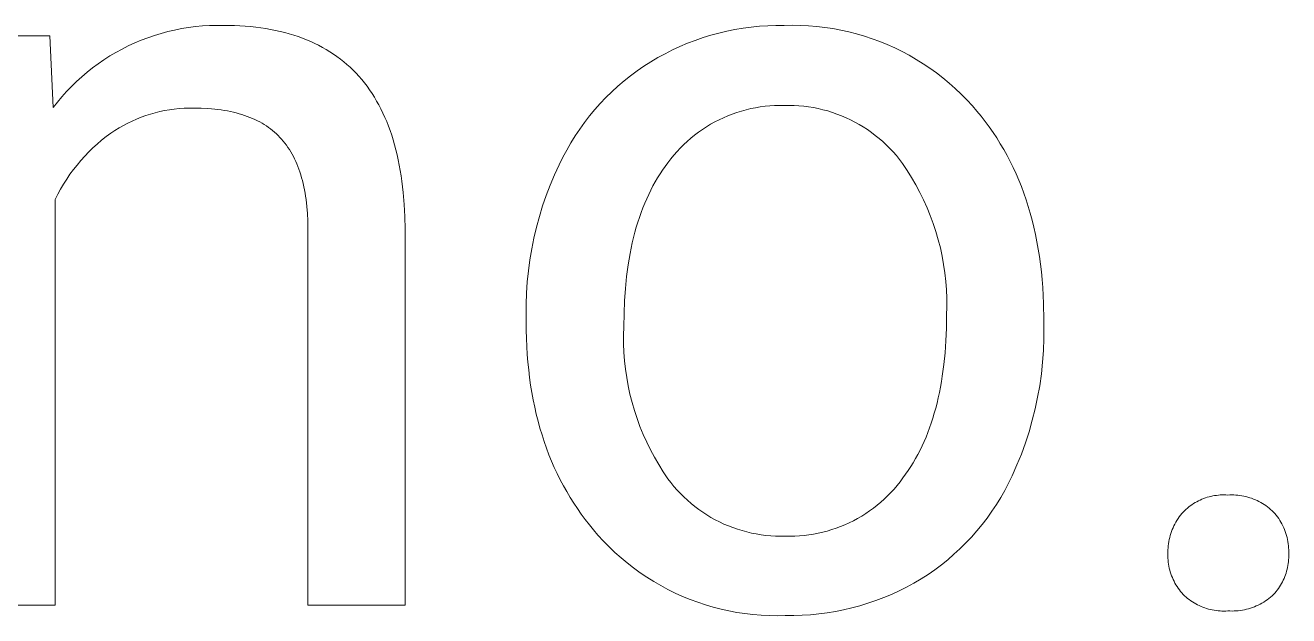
# Model space of a CAD drawing. Header units: millimetres. Extents: x -1519 to 3497, y -297 to 3208.
# Drawn here: x 2149.2 to 2227.6, y 18.8 to 55.4 of the extents above; entities that cross this region are included whole.
import ezdxf

# ---------------------------------------------------------------- set-up
doc = ezdxf.new("R2010")
doc.units = ezdxf.units.MM
doc.header["$MEASUREMENT"] = 0
doc.layers.add('Domyślny', color=7, linetype='Continuous', true_color=0x000000)

msp = doc.modelspace()

# ---------------------------------------------------------------- linework, layer by layer
at = {"layer": 'Domyślny', "color": 18, "lineweight": 15, "true_color": 0x000000}
for p, q in [((2157.586, 54.883), (2158.006, 54.996)), ((2158.006, 54.996), (2158.43, 55.095)), ((2158.43, 55.095), (2158.857, 55.18)), ((2158.857, 55.18), (2159.287, 55.249)), ((2159.287, 55.249), (2159.719, 55.305)), ((2159.719, 55.305), (2160.152, 55.345)), ((2160.152, 55.345), (2160.586, 55.371)), ((2160.586, 55.371), (2161.022, 55.382)), ((2161.022, 55.382), (2161.457, 55.379)), ((2161.457, 55.379), (2161.804, 55.376)), ((2161.804, 55.376), (2162.146, 55.367)), ((2162.146, 55.367), (2162.482, 55.351)), ((2162.482, 55.351), (2162.813, 55.33)), ((2162.813, 55.33), (2163.139, 55.302)), ((2163.139, 55.302), (2163.459, 55.268)), ((2163.459, 55.268), (2163.773, 55.228)), ((2163.773, 55.228), (2164.082, 55.182)), ((2164.082, 55.182), (2164.386, 55.129)), ((2164.386, 55.129), (2164.684, 55.071)), ((2164.684, 55.071), (2164.977, 55.006)), ((2164.977, 55.006), (2165.264, 54.935)), ((2165.264, 54.935), (2165.546, 54.858)), ((2191.714, 54.772), (2192.208, 54.907)), ((2192.208, 54.907), (2192.706, 55.025)), ((2192.706, 55.025), (2193.208, 55.126)), ((2193.208, 55.126), (2193.713, 55.21)), ((2193.713, 55.21), (2194.221, 55.278)), ((2194.221, 55.278), (2194.73, 55.328)), ((2194.73, 55.328), (2195.241, 55.362)), ((2195.241, 55.362), (2195.752, 55.378)), ((2195.752, 55.378), (2196.264, 55.377)), ((2196.264, 55.377), (2196.769, 55.387)), ((2196.769, 55.387), (2197.273, 55.38)), ((2197.273, 55.38), (2197.778, 55.356)), ((2197.778, 55.356), (2198.28, 55.315)), ((2198.28, 55.315), (2198.782, 55.256)), ((2198.782, 55.256), (2199.281, 55.181)), ((2199.281, 55.181), (2199.777, 55.089)), ((2199.777, 55.089), (2200.269, 54.98)), ((2200.269, 54.98), (2200.758, 54.854)), ((2144.97, 54.727), (2150.683, 54.727)), ((2150.683, 54.727), (2150.883, 50.284)), ((2155.555, 54.109), (2155.95, 54.291)), ((2155.95, 54.291), (2156.351, 54.46)), ((2156.351, 54.46), (2156.758, 54.615)), ((2156.758, 54.615), (2157.17, 54.756)), ((2157.17, 54.756), (2157.586, 54.883)), ((2165.546, 54.858), (2165.823, 54.775)), ((2165.823, 54.775), (2166.094, 54.685)), ((2166.094, 54.685), (2166.359, 54.59)), ((2166.359, 54.59), (2166.619, 54.488)), ((2166.619, 54.488), (2166.874, 54.38)), ((2166.874, 54.38), (2167.123, 54.266)), ((2167.123, 54.266), (2167.367, 54.146)), ((2167.367, 54.146), (2167.605, 54.019)), ((2189.792, 54.072), (2190.263, 54.271)), ((2190.263, 54.271), (2190.741, 54.454)), ((2190.741, 54.454), (2191.225, 54.621)), ((2191.225, 54.621), (2191.714, 54.772)), ((2200.758, 54.854), (2201.242, 54.712)), ((2201.242, 54.712), (2201.722, 54.554)), ((2201.722, 54.554), (2202.195, 54.379)), ((2202.195, 54.379), (2202.662, 54.189)), ((2202.662, 54.189), (2203.123, 53.982)), ((2154.042, 53.249), (2154.409, 53.483)), ((2154.409, 53.483), (2154.784, 53.705)), ((2154.784, 53.705), (2155.166, 53.913)), ((2155.166, 53.913), (2155.555, 54.109)), ((2167.605, 54.019), (2167.838, 53.887)), ((2167.838, 53.887), (2168.066, 53.748)), ((2168.066, 53.748), (2168.288, 53.603)), ((2168.288, 53.603), (2168.505, 53.452)), ((2168.505, 53.452), (2168.716, 53.295)), ((2187.979, 53.122), (2188.42, 53.382)), ((2188.42, 53.382), (2188.87, 53.627)), ((2188.87, 53.627), (2189.327, 53.858)), ((2189.327, 53.858), (2189.792, 54.072)), ((2203.123, 53.982), (2203.576, 53.761)), ((2203.576, 53.761), (2204.021, 53.524)), ((2204.021, 53.524), (2204.459, 53.272)), ((2152.991, 52.475), (2153.333, 52.745)), ((2153.333, 52.745), (2153.683, 53.003)), ((2153.683, 53.003), (2154.042, 53.249)), ((2168.716, 53.295), (2168.922, 53.131)), ((2168.922, 53.131), (2169.122, 52.962)), ((2169.122, 52.962), (2169.317, 52.786)), ((2169.317, 52.786), (2169.507, 52.604)), ((2169.507, 52.604), (2169.691, 52.416)), ((2186.722, 52.254), (2187.131, 52.558)), ((2187.131, 52.558), (2187.55, 52.847)), ((2187.55, 52.847), (2187.979, 53.122)), ((2204.459, 53.272), (2204.887, 53.005)), ((2204.887, 53.005), (2205.306, 52.724)), ((2205.306, 52.724), (2205.715, 52.429)), ((2152.025, 51.597), (2152.337, 51.901)), ((2152.337, 51.901), (2152.659, 52.193)), ((2152.659, 52.193), (2152.991, 52.475)), ((2169.691, 52.416), (2169.869, 52.222)), ((2169.869, 52.222), (2170.043, 52.021)), ((2170.043, 52.021), (2170.21, 51.815)), ((2170.21, 51.815), (2170.373, 51.602)), ((2185.935, 51.606), (2186.323, 51.937)), ((2186.323, 51.937), (2186.722, 52.254)), ((2205.715, 52.429), (2206.114, 52.12)), ((2206.114, 52.12), (2206.503, 51.798)), ((2206.503, 51.798), (2206.88, 51.462)), ((2151.432, 50.96), (2151.723, 51.284)), ((2151.723, 51.284), (2152.025, 51.597)), ((2170.373, 51.602), (2170.53, 51.383)), ((2170.53, 51.383), (2170.682, 51.158)), ((2170.682, 51.158), (2170.828, 50.927)), ((2185.195, 50.905), (2185.559, 51.262)), ((2185.559, 51.262), (2185.935, 51.606)), ((2206.88, 51.462), (2207.246, 51.115)), ((2207.246, 51.115), (2207.599, 50.755)), ((2150.883, 50.284), (2151.152, 50.627)), ((2151.152, 50.627), (2151.432, 50.96)), ((2158.408, 50.191), (2158.107, 50.149)), ((2158.71, 50.222), (2158.408, 50.191)), ((2159.013, 50.242), (2158.71, 50.222)), ((2159.316, 50.252), (2159.013, 50.242)), ((2159.619, 50.251), (2159.316, 50.252)), ((2160.066, 50.244), (2159.619, 50.251)), ((2160.498, 50.223), (2160.066, 50.244)), ((2160.708, 50.207), (2160.498, 50.223)), ((2160.915, 50.187), (2160.708, 50.207)), ((2170.828, 50.927), (2170.968, 50.69)), ((2170.968, 50.69), (2171.104, 50.446)), ((2171.104, 50.446), (2171.234, 50.196)), ((2171.234, 50.196), (2171.358, 49.94)), ((2184.505, 50.156), (2184.844, 50.536)), ((2184.844, 50.536), (2185.195, 50.905)), ((2194.186, 50.219), (2193.896, 50.15)), ((2194.479, 50.278), (2194.186, 50.219)), ((2194.774, 50.327), (2194.479, 50.278)), ((2195.071, 50.365), (2194.774, 50.327)), ((2195.368, 50.394), (2195.071, 50.365)), ((2195.667, 50.411), (2195.368, 50.394)), ((2195.966, 50.419), (2195.667, 50.411)), ((2196.264, 50.416), (2195.966, 50.419)), ((2196.568, 50.42), (2196.264, 50.416)), ((2196.871, 50.413), (2196.568, 50.42)), ((2197.174, 50.395), (2196.871, 50.413)), ((2197.476, 50.367), (2197.174, 50.395)), ((2197.777, 50.329), (2197.476, 50.367)), ((2198.076, 50.28), (2197.777, 50.329)), ((2198.374, 50.221), (2198.076, 50.28)), ((2198.669, 50.152), (2198.374, 50.221)), ((2207.599, 50.755), (2207.94, 50.383)), ((2207.94, 50.383), (2208.215, 50.068)), ((2155.79, 49.45), (2155.517, 49.318)), ((2156.068, 49.572), (2155.79, 49.45)), ((2156.35, 49.685), (2156.068, 49.572)), ((2156.635, 49.788), (2156.35, 49.685)), ((2156.924, 49.88), (2156.635, 49.788)), ((2157.216, 49.963), (2156.924, 49.88)), ((2157.511, 50.036), (2157.216, 49.963)), ((2157.808, 50.098), (2157.511, 50.036)), ((2158.107, 50.149), (2157.808, 50.098)), ((2161.118, 50.164), (2160.915, 50.187)), ((2161.317, 50.138), (2161.118, 50.164)), ((2161.512, 50.108), (2161.317, 50.138)), ((2161.704, 50.074), (2161.512, 50.108)), ((2161.892, 50.037), (2161.704, 50.074)), ((2162.076, 49.996), (2161.892, 50.037)), ((2162.256, 49.952), (2162.076, 49.996)), ((2162.433, 49.904), (2162.256, 49.952)), ((2162.605, 49.853), (2162.433, 49.904)), ((2162.774, 49.798), (2162.605, 49.853)), ((2162.94, 49.739), (2162.774, 49.798)), ((2163.101, 49.677), (2162.94, 49.739)), ((2163.259, 49.611), (2163.101, 49.677)), ((2163.413, 49.542), (2163.259, 49.611)), ((2163.563, 49.469), (2163.413, 49.542)), ((2163.709, 49.393), (2163.563, 49.469)), ((2171.358, 49.94), (2171.477, 49.678)), ((2171.477, 49.678), (2171.591, 49.41)), ((2171.591, 49.41), (2171.7, 49.136)), ((2183.867, 49.361), (2184.179, 49.764)), ((2184.179, 49.764), (2184.505, 50.156)), ((2192.217, 49.529), (2191.951, 49.392)), ((2192.487, 49.657), (2192.217, 49.529)), ((2192.761, 49.775), (2192.487, 49.657)), ((2193.04, 49.883), (2192.761, 49.775)), ((2193.322, 49.982), (2193.04, 49.883)), ((2193.607, 50.071), (2193.322, 49.982)), ((2193.896, 50.15), (2193.607, 50.071)), ((2198.962, 50.072), (2198.669, 50.152)), ((2199.251, 49.983), (2198.962, 50.072)), ((2199.538, 49.883), (2199.251, 49.983)), ((2199.821, 49.774), (2199.538, 49.883)), ((2200.1, 49.655), (2199.821, 49.774)), ((2200.374, 49.526), (2200.1, 49.655)), ((2200.644, 49.388), (2200.374, 49.526)), ((2208.215, 50.068), (2208.48, 49.747)), ((2208.48, 49.747), (2208.737, 49.419)), ((2208.737, 49.419), (2208.985, 49.085)), ((2154.475, 48.697), (2154.184, 48.482)), ((2154.727, 48.866), (2154.475, 48.697)), ((2154.985, 49.026), (2154.727, 48.866)), ((2155.248, 49.176), (2154.985, 49.026)), ((2155.517, 49.318), (2155.248, 49.176)), ((2163.852, 49.313), (2163.709, 49.393)), ((2163.991, 49.229), (2163.852, 49.313)), ((2164.126, 49.142), (2163.991, 49.229)), ((2164.257, 49.051), (2164.126, 49.142)), ((2164.385, 48.956), (2164.257, 49.051)), ((2164.508, 48.858), (2164.385, 48.956)), ((2164.628, 48.757), (2164.508, 48.858)), ((2164.744, 48.652), (2164.628, 48.757)), ((2164.856, 48.543), (2164.744, 48.652)), ((2171.7, 49.136), (2171.802, 48.855)), ((2171.802, 48.855), (2171.9, 48.568)), ((2183.286, 48.524), (2183.569, 48.947)), ((2183.569, 48.947), (2183.867, 49.361)), ((2190.94, 48.756), (2190.702, 48.575)), ((2191.184, 48.928), (2190.94, 48.756)), ((2191.434, 49.092), (2191.184, 48.928)), ((2191.69, 49.247), (2191.434, 49.092)), ((2191.951, 49.392), (2191.69, 49.247)), ((2200.91, 49.241), (2200.644, 49.388)), ((2201.169, 49.084), (2200.91, 49.241)), ((2201.424, 48.919), (2201.169, 49.084)), ((2201.672, 48.745), (2201.424, 48.919)), ((2201.914, 48.562), (2201.672, 48.745)), ((2208.985, 49.085), (2209.224, 48.744)), ((2209.224, 48.744), (2209.455, 48.397)), ((2153.624, 48.024), (2153.356, 47.781)), ((2153.9, 48.258), (2153.624, 48.024)), ((2154.184, 48.482), (2153.9, 48.258)), ((2164.965, 48.43), (2164.856, 48.543)), ((2165.071, 48.315), (2164.965, 48.43)), ((2165.174, 48.197), (2165.071, 48.315)), ((2165.273, 48.074), (2165.174, 48.197)), ((2165.37, 47.947), (2165.273, 48.074)), ((2165.462, 47.816), (2165.37, 47.947)), ((2171.9, 48.568), (2171.992, 48.276)), ((2171.992, 48.276), (2172.079, 47.977)), ((2172.079, 47.977), (2172.16, 47.671)), ((2182.762, 47.65), (2183.016, 48.091)), ((2183.016, 48.091), (2183.286, 48.524)), ((2190.026, 47.986), (2189.815, 47.774)), ((2190.245, 48.19), (2190.026, 47.986)), ((2190.47, 48.387), (2190.245, 48.19)), ((2190.702, 48.575), (2190.47, 48.387)), ((2202.15, 48.372), (2201.914, 48.562)), ((2202.379, 48.173), (2202.15, 48.372)), ((2202.601, 47.966), (2202.379, 48.173)), ((2202.816, 47.752), (2202.601, 47.966)), ((2209.455, 48.397), (2209.676, 48.043)), ((2209.676, 48.043), (2209.889, 47.683)), ((2152.845, 47.268), (2152.603, 46.999)), ((2153.096, 47.529), (2152.845, 47.268)), ((2153.356, 47.781), (2153.096, 47.529)), ((2165.552, 47.681), (2165.462, 47.816)), ((2165.637, 47.543), (2165.552, 47.681)), ((2165.72, 47.4), (2165.637, 47.543)), ((2165.799, 47.253), (2165.72, 47.4)), ((2165.875, 47.102), (2165.799, 47.253)), ((2165.947, 46.948), (2165.875, 47.102)), ((2172.16, 47.671), (2172.236, 47.36)), ((2172.236, 47.36), (2172.306, 47.042)), ((2182.3, 46.741), (2182.523, 47.199)), ((2182.523, 47.199), (2182.762, 47.65)), ((2189.228, 47.097), (2189.048, 46.858)), ((2189.416, 47.329), (2189.228, 47.097)), ((2189.612, 47.555), (2189.416, 47.329)), ((2189.815, 47.774), (2189.612, 47.555)), ((2203.023, 47.53), (2202.816, 47.752)), ((2203.223, 47.302), (2203.023, 47.53)), ((2203.414, 47.067), (2203.223, 47.302)), ((2203.597, 46.825), (2203.414, 47.067)), ((2209.889, 47.683), (2210.093, 47.316)), ((2210.093, 47.316), (2210.288, 46.943)), ((2152.147, 46.438), (2151.933, 46.146)), ((2152.37, 46.722), (2152.147, 46.438)), ((2152.603, 46.999), (2152.37, 46.722)), ((2166.016, 46.789), (2165.947, 46.948)), ((2166.082, 46.626), (2166.016, 46.789)), ((2166.145, 46.46), (2166.082, 46.626)), ((2166.204, 46.289), (2166.145, 46.46)), ((2166.259, 46.115), (2166.204, 46.289)), ((2172.306, 47.042), (2172.372, 46.719)), ((2172.372, 46.719), (2172.431, 46.389)), ((2172.431, 46.389), (2172.486, 46.053)), ((2182.011, 46.116), (2182.3, 46.741)), ((2188.718, 46.405), (2188.56, 46.169)), ((2188.88, 46.634), (2188.718, 46.405)), ((2189.048, 46.858), (2188.88, 46.634)), ((2203.893, 46.39), (2203.597, 46.825)), ((2204.173, 45.945), (2203.893, 46.39)), ((2210.288, 46.943), (2210.475, 46.564)), ((2210.475, 46.564), (2210.653, 46.178)), ((2151.535, 45.542), (2151.352, 45.23)), ((2151.729, 45.847), (2151.535, 45.542)), ((2151.933, 46.146), (2151.729, 45.847)), ((2166.312, 45.936), (2166.259, 46.115)), ((2166.361, 45.753), (2166.312, 45.936)), ((2166.406, 45.567), (2166.361, 45.753)), ((2166.449, 45.377), (2166.406, 45.567)), ((2172.486, 46.053), (2172.535, 45.711)), ((2172.535, 45.711), (2172.616, 45.008)), ((2181.743, 45.481), (2182.011, 46.116)), ((2188.261, 45.678), (2188.119, 45.424)), ((2188.408, 45.927), (2188.261, 45.678)), ((2188.56, 46.169), (2188.408, 45.927)), ((2204.437, 45.49), (2204.173, 45.945)), ((2204.686, 45.027), (2204.437, 45.49)), ((2210.653, 46.178), (2210.822, 45.786)), ((2210.822, 45.786), (2210.982, 45.387)), ((2151.179, 44.912), (2151.017, 44.588)), ((2151.352, 45.23), (2151.179, 44.912)), ((2166.488, 45.182), (2166.449, 45.377)), ((2166.524, 44.984), (2166.488, 45.182)), ((2166.556, 44.782), (2166.524, 44.984)), ((2166.585, 44.575), (2166.556, 44.782)), ((2172.616, 45.008), (2172.676, 44.28)), ((2181.271, 44.186), (2181.496, 44.838)), ((2181.496, 44.838), (2181.743, 45.481)), ((2187.852, 44.898), (2187.727, 44.625)), ((2187.983, 45.164), (2187.852, 44.898)), ((2188.119, 45.424), (2187.983, 45.164)), ((2204.918, 44.555), (2204.686, 45.027)), ((2210.982, 45.387), (2211.134, 44.982)), ((2211.134, 44.982), (2211.277, 44.57)), ((2151.017, 44.588), (2151.017, 19.432)), ((2166.634, 44.151), (2166.585, 44.575)), ((2166.67, 43.711), (2166.634, 44.151)), ((2172.676, 44.28), (2172.715, 43.528)), ((2181.068, 43.528), (2181.271, 44.186)), ((2187.491, 44.062), (2187.381, 43.772)), ((2187.606, 44.347), (2187.491, 44.062)), ((2187.727, 44.625), (2187.606, 44.347)), ((2205.133, 44.075), (2204.918, 44.555)), ((2205.332, 43.588), (2205.133, 44.075)), ((2211.277, 44.57), (2211.411, 44.152)), ((2211.411, 44.152), (2211.537, 43.727)), ((2166.692, 43.256), (2166.67, 43.711)), ((2166.702, 42.784), (2166.692, 43.256)), ((2172.715, 43.528), (2172.732, 42.751)), ((2180.886, 42.863), (2181.068, 43.528)), ((2187.178, 43.172), (2187.084, 42.864)), ((2187.277, 43.475), (2187.178, 43.172)), ((2187.381, 43.772), (2187.277, 43.475)), ((2205.514, 43.095), (2205.332, 43.588)), ((2211.537, 43.727), (2211.654, 43.296)), ((2211.654, 43.296), (2211.762, 42.858)), ((2166.702, 19.432), (2166.702, 42.784)), ((2172.732, 42.751), (2172.732, 19.432)), ((2180.727, 42.193), (2180.886, 42.863)), ((2186.996, 42.549), (2186.913, 42.228)), ((2187.084, 42.864), (2186.996, 42.549)), ((2205.678, 42.595), (2205.514, 43.095)), ((2205.825, 42.09), (2205.678, 42.595)), ((2211.762, 42.858), (2211.861, 42.414)), ((2211.861, 42.414), (2211.952, 41.964)), ((2180.59, 41.517), (2180.727, 42.193)), ((2186.763, 41.568), (2186.696, 41.229)), ((2186.835, 41.901), (2186.763, 41.568)), ((2186.913, 42.228), (2186.835, 41.901)), ((2205.954, 41.58), (2205.825, 42.09)), ((2206.066, 41.066), (2205.954, 41.58)), ((2211.952, 41.964), (2212.034, 41.507)), ((2180.384, 40.155), (2180.476, 40.838)), ((2180.476, 40.838), (2180.59, 41.517)), ((2186.634, 40.883), (2186.578, 40.532)), ((2186.696, 41.229), (2186.634, 40.883)), ((2206.159, 40.549), (2206.066, 41.066)), ((2212.034, 41.507), (2212.107, 41.043)), ((2212.107, 41.043), (2212.172, 40.573)), ((2180.315, 39.469), (2180.384, 40.155)), ((2186.578, 40.532), (2186.481, 39.811)), ((2206.234, 40.028), (2206.159, 40.549)), ((2206.291, 39.505), (2206.234, 40.028)), ((2212.172, 40.573), (2212.228, 40.097)), ((2212.228, 40.097), (2212.276, 39.614)), ((2180.269, 38.782), (2180.315, 39.469)), ((2186.481, 39.811), (2186.406, 39.066)), ((2206.33, 38.981), (2206.291, 39.505)), ((2212.276, 39.614), (2212.315, 39.125)), ((2180.246, 38.093), (2180.269, 38.782)), ((2186.406, 39.066), (2186.352, 38.297)), ((2206.351, 38.455), (2206.33, 38.981)), ((2206.353, 37.93), (2206.351, 38.455)), ((2212.315, 39.125), (2212.345, 38.629)), ((2212.345, 38.629), (2212.366, 38.127)), ((2180.245, 37.404), (2180.246, 38.093)), ((2186.352, 38.297), (2186.32, 37.503)), ((2206.337, 37.404), (2206.353, 37.93)), ((2212.366, 38.127), (2212.384, 37.103)), ((2180.245, 36.986), (2180.245, 37.404)), ((2180.25, 36.474), (2180.245, 36.986)), ((2186.32, 37.503), (2186.309, 36.686)), ((2206.326, 36.604), (2206.337, 37.404)), ((2212.384, 37.103), (2212.384, 36.686)), ((2180.263, 35.969), (2180.25, 36.474)), ((2186.309, 36.686), (2186.292, 36.16)), ((2186.292, 36.16), (2186.294, 35.634)), ((2206.295, 35.827), (2206.326, 36.604)), ((2212.384, 36.686), (2212.382, 35.953)), ((2180.285, 35.47), (2180.263, 35.969)), ((2180.316, 34.977), (2180.285, 35.47)), ((2186.294, 35.634), (2186.315, 35.108)), ((2206.243, 35.072), (2206.295, 35.827)), ((2212.382, 35.953), (2212.354, 35.221)), ((2180.355, 34.491), (2180.316, 34.977)), ((2186.315, 35.108), (2186.353, 34.584)), ((2186.353, 34.584), (2186.41, 34.061)), ((2206.17, 34.341), (2206.243, 35.072)), ((2212.354, 35.221), (2212.302, 34.49)), ((2180.404, 34.011), (2180.355, 34.491)), ((2180.461, 33.538), (2180.404, 34.011)), ((2186.41, 34.061), (2186.485, 33.541)), ((2206.076, 33.631), (2206.17, 34.341)), ((2212.224, 33.761), (2212.121, 33.036)), ((2212.302, 34.49), (2212.224, 33.761)), ((2180.526, 33.071), (2180.461, 33.538)), ((2180.601, 32.61), (2180.526, 33.071)), ((2186.485, 33.541), (2186.579, 33.023)), ((2186.579, 33.023), (2186.69, 32.509)), ((2205.895, 32.61), (2205.961, 32.945)), ((2205.961, 32.945), (2206.021, 33.285)), ((2206.021, 33.285), (2206.076, 33.631)), ((2212.121, 33.036), (2211.993, 32.315)), ((2180.684, 32.156), (2180.601, 32.61)), ((2180.776, 31.708), (2180.684, 32.156)), ((2186.69, 32.509), (2186.819, 31.999)), ((2205.748, 31.957), (2205.824, 32.281)), ((2205.824, 32.281), (2205.895, 32.61)), ((2211.993, 32.315), (2211.84, 31.598)), ((2180.877, 31.267), (2180.776, 31.708)), ((2186.819, 31.999), (2186.966, 31.494)), ((2186.966, 31.494), (2187.13, 30.994)), ((2205.58, 31.327), (2205.667, 31.639)), ((2205.667, 31.639), (2205.748, 31.957)), ((2211.84, 31.598), (2211.662, 30.887)), ((2180.986, 30.832), (2180.877, 31.267)), ((2181.104, 30.404), (2180.986, 30.832)), ((2187.13, 30.994), (2187.312, 30.501)), ((2205.287, 30.423), (2205.39, 30.719)), ((2205.39, 30.719), (2205.488, 31.02)), ((2205.488, 31.02), (2205.58, 31.327)), ((2211.662, 30.887), (2211.46, 30.183)), ((2181.231, 29.981), (2181.104, 30.404)), ((2181.367, 29.566), (2181.231, 29.981)), ((2187.312, 30.501), (2187.511, 30.014)), ((2187.511, 30.014), (2187.727, 29.534)), ((2204.946, 29.571), (2205.065, 29.849)), ((2205.065, 29.849), (2205.179, 30.133)), ((2205.179, 30.133), (2205.287, 30.423)), ((2211.46, 30.183), (2211.234, 29.486)), ((2181.511, 29.156), (2181.367, 29.566)), ((2181.663, 28.753), (2181.511, 29.156)), ((2187.727, 29.534), (2187.959, 29.063)), ((2187.959, 29.063), (2188.208, 28.599)), ((2204.557, 28.768), (2204.692, 29.03)), ((2204.692, 29.03), (2204.822, 29.298)), ((2204.822, 29.298), (2204.946, 29.571)), ((2211.234, 29.486), (2210.984, 28.798)), ((2181.825, 28.356), (2181.663, 28.753)), ((2181.995, 27.966), (2181.825, 28.356)), ((2188.208, 28.599), (2188.472, 28.145)), ((2204.118, 28.016), (2204.27, 28.261)), ((2204.27, 28.261), (2204.416, 28.512)), ((2204.416, 28.512), (2204.557, 28.768)), ((2210.984, 28.798), (2210.71, 28.118)), ((2182.174, 27.582), (2181.995, 27.966)), ((2182.361, 27.204), (2182.174, 27.582)), ((2188.472, 28.145), (2188.753, 27.7)), ((2188.753, 27.7), (2189.048, 27.265)), ((2203.631, 27.315), (2203.799, 27.543)), ((2203.799, 27.543), (2203.961, 27.777)), ((2203.961, 27.777), (2204.118, 28.016)), ((2210.413, 27.448), (2210.19, 26.991)), ((2210.71, 28.118), (2210.413, 27.448)), ((2182.557, 26.833), (2182.361, 27.204)), ((2182.761, 26.468), (2182.557, 26.833)), ((2189.048, 27.265), (2189.23, 27.025)), ((2189.23, 27.025), (2189.42, 26.791)), ((2189.42, 26.791), (2189.618, 26.564)), ((2203.085, 26.628), (2203.275, 26.851)), ((2203.275, 26.851), (2203.457, 27.08)), ((2203.457, 27.08), (2203.631, 27.315)), ((2210.19, 26.991), (2209.952, 26.541)), ((2182.974, 26.109), (2182.761, 26.468)), ((2183.196, 25.756), (2182.974, 26.109)), ((2189.618, 26.564), (2189.824, 26.344)), ((2189.824, 26.344), (2190.038, 26.132)), ((2190.038, 26.132), (2190.258, 25.927)), ((2190.258, 25.927), (2190.486, 25.73)), ((2202.255, 25.806), (2202.473, 26.001)), ((2202.473, 26.001), (2202.684, 26.203)), ((2202.684, 26.203), (2202.888, 26.412)), ((2202.888, 26.412), (2203.085, 26.628)), ((2209.7, 26.099), (2209.432, 25.666)), ((2209.952, 26.541), (2209.7, 26.099)), ((2221.866, 25.839), (2221.971, 25.894)), ((2221.971, 25.894), (2222.077, 25.945)), ((2222.077, 25.945), (2222.185, 25.992)), ((2222.185, 25.992), (2222.295, 26.036)), ((2222.295, 26.036), (2222.405, 26.076)), ((2222.405, 26.076), (2222.518, 26.112)), ((2222.518, 26.112), (2222.631, 26.144)), ((2222.631, 26.144), (2222.745, 26.173)), ((2222.745, 26.173), (2222.861, 26.197)), ((2222.861, 26.197), (2222.977, 26.218)), ((2222.977, 26.218), (2223.093, 26.234)), ((2223.093, 26.234), (2223.21, 26.247)), ((2223.21, 26.247), (2223.328, 26.256)), ((2223.328, 26.256), (2223.446, 26.261)), ((2223.446, 26.261), (2223.564, 26.261)), ((2223.564, 26.261), (2223.681, 26.258)), ((2223.681, 26.258), (2223.799, 26.251)), ((2223.799, 26.251), (2223.924, 26.257)), ((2223.924, 26.257), (2224.048, 26.259)), ((2224.048, 26.259), (2224.173, 26.257)), ((2224.173, 26.257), (2224.298, 26.251)), ((2224.298, 26.251), (2224.422, 26.24)), ((2224.422, 26.24), (2224.546, 26.225)), ((2224.546, 26.225), (2224.67, 26.206)), ((2224.67, 26.206), (2224.792, 26.183)), ((2224.792, 26.183), (2224.914, 26.156)), ((2224.914, 26.156), (2225.035, 26.125)), ((2225.035, 26.125), (2225.155, 26.09)), ((2225.155, 26.09), (2225.273, 26.05)), ((2225.273, 26.05), (2225.39, 26.007)), ((2225.39, 26.007), (2225.505, 25.959)), ((2225.505, 25.959), (2225.619, 25.908)), ((2225.619, 25.908), (2225.731, 25.853)), ((2183.426, 25.41), (2183.196, 25.756)), ((2183.665, 25.07), (2183.426, 25.41)), ((2190.486, 25.73), (2190.72, 25.54)), ((2190.72, 25.54), (2190.961, 25.359)), ((2190.961, 25.359), (2191.207, 25.187)), ((2191.207, 25.187), (2191.46, 25.023)), ((2201.074, 24.948), (2201.321, 25.103)), ((2201.321, 25.103), (2201.563, 25.267)), ((2201.563, 25.267), (2201.8, 25.439)), ((2201.8, 25.439), (2202.031, 25.619)), ((2202.031, 25.619), (2202.255, 25.806)), ((2209.15, 25.243), (2208.853, 24.829)), ((2209.432, 25.666), (2209.15, 25.243)), ((2220.862, 24.999), (2220.942, 25.1)), ((2220.942, 25.1), (2221.026, 25.198)), ((2221.026, 25.198), (2221.109, 25.282)), ((2221.109, 25.282), (2221.195, 25.363)), ((2221.195, 25.363), (2221.284, 25.44)), ((2221.284, 25.44), (2221.375, 25.515)), ((2221.375, 25.515), (2221.469, 25.586)), ((2221.469, 25.586), (2221.565, 25.654)), ((2221.565, 25.654), (2221.663, 25.719)), ((2221.663, 25.719), (2221.764, 25.781)), ((2221.764, 25.781), (2221.866, 25.839)), ((2225.731, 25.853), (2225.841, 25.795)), ((2225.841, 25.795), (2225.95, 25.732)), ((2225.95, 25.732), (2226.055, 25.666)), ((2226.055, 25.666), (2226.159, 25.597)), ((2226.159, 25.597), (2226.26, 25.523)), ((2226.26, 25.523), (2226.359, 25.447)), ((2226.359, 25.447), (2226.455, 25.367)), ((2226.455, 25.367), (2226.548, 25.284)), ((2226.548, 25.284), (2226.639, 25.198)), ((2226.639, 25.198), (2226.723, 25.101)), ((2226.723, 25.101), (2226.803, 25)), ((2183.912, 24.737), (2183.665, 25.07)), ((2184.168, 24.409), (2183.912, 24.737)), ((2184.432, 24.088), (2184.168, 24.409)), ((2191.46, 25.023), (2191.718, 24.868)), ((2191.718, 24.868), (2191.981, 24.722)), ((2191.981, 24.722), (2192.25, 24.585)), ((2192.25, 24.585), (2192.522, 24.457)), ((2192.522, 24.457), (2192.8, 24.339)), ((2192.8, 24.339), (2193.081, 24.231)), ((2199.765, 24.301), (2200.035, 24.412)), ((2200.035, 24.412), (2200.301, 24.533)), ((2200.301, 24.533), (2200.563, 24.663)), ((2200.563, 24.663), (2200.821, 24.801)), ((2200.821, 24.801), (2201.074, 24.948)), ((2208.543, 24.426), (2208.22, 24.033)), ((2208.853, 24.829), (2208.543, 24.426)), ((2220.4, 24.225), (2220.454, 24.342)), ((2220.454, 24.342), (2220.513, 24.457)), ((2220.513, 24.457), (2220.575, 24.57)), ((2220.575, 24.57), (2220.641, 24.681)), ((2220.641, 24.681), (2220.711, 24.79)), ((2220.711, 24.79), (2220.785, 24.896)), ((2220.785, 24.896), (2220.862, 24.999)), ((2226.803, 25), (2226.881, 24.897)), ((2226.881, 24.897), (2226.954, 24.791)), ((2226.954, 24.791), (2227.024, 24.682)), ((2227.024, 24.682), (2227.09, 24.571)), ((2227.09, 24.571), (2227.152, 24.458)), ((2227.152, 24.458), (2227.21, 24.343)), ((2227.21, 24.343), (2227.264, 24.226)), ((2184.705, 23.774), (2184.432, 24.088)), ((2185.044, 23.402), (2184.705, 23.774)), ((2193.081, 24.231), (2193.365, 24.133)), ((2193.365, 24.133), (2193.653, 24.044)), ((2193.653, 24.044), (2193.944, 23.965)), ((2193.944, 23.965), (2194.237, 23.897)), ((2194.237, 23.897), (2194.532, 23.839)), ((2194.532, 23.839), (2194.83, 23.791)), ((2194.83, 23.791), (2195.128, 23.753)), ((2195.128, 23.753), (2195.428, 23.726)), ((2195.428, 23.726), (2195.729, 23.709)), ((2195.729, 23.709), (2196.03, 23.703)), ((2196.03, 23.703), (2196.331, 23.707)), ((2196.331, 23.707), (2196.624, 23.702)), ((2196.624, 23.702), (2196.916, 23.708)), ((2196.916, 23.708), (2197.208, 23.723)), ((2197.208, 23.723), (2197.499, 23.749)), ((2197.499, 23.749), (2197.789, 23.784)), ((2197.789, 23.784), (2198.078, 23.829)), ((2198.078, 23.829), (2198.365, 23.884)), ((2198.365, 23.884), (2198.651, 23.948)), ((2198.651, 23.948), (2198.933, 24.022)), ((2198.933, 24.022), (2199.214, 24.106)), ((2199.214, 24.106), (2199.491, 24.199)), ((2199.491, 24.199), (2199.765, 24.301)), ((2207.883, 23.651), (2207.533, 23.281)), ((2208.22, 24.033), (2207.883, 23.651)), ((2220.159, 23.49), (2220.189, 23.616)), ((2220.189, 23.616), (2220.223, 23.74)), ((2220.223, 23.74), (2220.261, 23.864)), ((2220.261, 23.864), (2220.303, 23.986)), ((2220.303, 23.986), (2220.349, 24.106)), ((2220.349, 24.106), (2220.4, 24.225)), ((2227.264, 24.226), (2227.314, 24.107)), ((2227.314, 24.107), (2227.359, 23.986)), ((2227.359, 23.986), (2227.401, 23.864)), ((2227.401, 23.864), (2227.438, 23.741)), ((2227.438, 23.741), (2227.471, 23.616)), ((2227.471, 23.616), (2227.499, 23.49)), ((2185.396, 23.043), (2185.044, 23.402)), ((2185.76, 22.695), (2185.396, 23.043)), ((2207.172, 22.924), (2206.798, 22.578)), ((2207.533, 23.281), (2207.172, 22.924)), ((2220.073, 22.722), (2220.077, 22.851)), ((2220.077, 22.851), (2220.084, 22.98)), ((2220.084, 22.98), (2220.097, 23.108)), ((2220.097, 23.108), (2220.113, 23.236)), ((2220.113, 23.236), (2220.134, 23.364)), ((2220.134, 23.364), (2220.159, 23.49)), ((2227.499, 23.49), (2227.523, 23.363)), ((2227.523, 23.363), (2227.543, 23.236)), ((2227.543, 23.236), (2227.558, 23.108)), ((2227.558, 23.108), (2227.569, 22.979)), ((2227.569, 22.979), (2227.575, 22.85)), ((2227.575, 22.85), (2227.577, 22.722)), ((2186.135, 22.36), (2185.76, 22.695)), ((2186.521, 22.039), (2186.135, 22.36)), ((2186.918, 21.73), (2186.521, 22.039)), ((2206.413, 22.245), (2206.017, 21.926)), ((2206.798, 22.578), (2206.413, 22.245)), ((2220.074, 22.593), (2220.073, 22.722)), ((2220.074, 22.468), (2220.074, 22.593)), ((2220.078, 22.343), (2220.074, 22.468)), ((2220.087, 22.218), (2220.078, 22.343)), ((2220.099, 22.094), (2220.087, 22.218)), ((2220.116, 21.971), (2220.099, 22.094)), ((2220.138, 21.848), (2220.116, 21.971)), ((2227.543, 21.998), (2227.525, 21.88)), ((2227.558, 22.116), (2227.543, 21.998)), ((2227.568, 22.235), (2227.558, 22.116)), ((2227.574, 22.354), (2227.568, 22.235)), ((2227.577, 22.722), (2227.574, 22.593)), ((2227.574, 22.593), (2227.576, 22.473)), ((2227.576, 22.473), (2227.574, 22.354)), ((2187.325, 21.435), (2186.918, 21.73)), ((2187.742, 21.154), (2187.325, 21.435)), ((2205.193, 21.328), (2204.767, 21.051)), ((2205.61, 21.62), (2205.193, 21.328)), ((2206.017, 21.926), (2205.61, 21.62)), ((2220.164, 21.725), (2220.138, 21.848)), ((2220.193, 21.604), (2220.164, 21.725)), ((2220.227, 21.484), (2220.193, 21.604)), ((2220.266, 21.365), (2220.227, 21.484)), ((2220.308, 21.248), (2220.266, 21.365)), ((2220.354, 21.132), (2220.308, 21.248)), ((2227.333, 21.192), (2227.288, 21.081)), ((2227.375, 21.303), (2227.333, 21.192)), ((2227.413, 21.416), (2227.375, 21.303)), ((2227.447, 21.531), (2227.413, 21.416)), ((2227.477, 21.646), (2227.447, 21.531)), ((2227.503, 21.763), (2227.477, 21.646)), ((2227.525, 21.88), (2227.503, 21.763)), ((2188.169, 20.888), (2187.742, 21.154)), ((2188.604, 20.636), (2188.169, 20.888)), ((2189.047, 20.399), (2188.604, 20.636)), ((2189.499, 20.177), (2189.047, 20.399)), ((2203.858, 20.542), (2203.392, 20.31)), ((2204.317, 20.789), (2203.858, 20.542)), ((2204.767, 21.051), (2204.317, 20.789)), ((2220.405, 21.018), (2220.354, 21.132)), ((2220.459, 20.905), (2220.405, 21.018)), ((2220.517, 20.795), (2220.459, 20.905)), ((2220.579, 20.686), (2220.517, 20.795)), ((2220.645, 20.58), (2220.579, 20.686)), ((2220.714, 20.476), (2220.645, 20.58)), ((2220.787, 20.375), (2220.714, 20.476)), ((2226.939, 20.458), (2226.868, 20.361)), ((2227.005, 20.556), (2226.939, 20.458)), ((2227.069, 20.657), (2227.005, 20.556)), ((2227.129, 20.761), (2227.069, 20.657)), ((2227.185, 20.866), (2227.129, 20.761)), ((2227.238, 20.973), (2227.185, 20.866)), ((2227.288, 21.081), (2227.238, 20.973)), ((2189.957, 19.971), (2189.499, 20.177)), ((2190.423, 19.78), (2189.957, 19.971)), ((2190.894, 19.605), (2190.423, 19.78)), ((2191.371, 19.447), (2190.894, 19.605)), ((2201.951, 19.71), (2201.458, 19.541)), ((2202.438, 19.894), (2201.951, 19.71)), ((2202.918, 20.094), (2202.438, 19.894)), ((2203.392, 20.31), (2202.918, 20.094)), ((2220.863, 20.276), (2220.787, 20.375)), ((2220.943, 20.18), (2220.863, 20.276)), ((2221.026, 20.087), (2220.943, 20.18)), ((2221.114, 20.003), (2221.026, 20.087)), ((2221.205, 19.922), (2221.114, 20.003)), ((2221.299, 19.844), (2221.205, 19.922)), ((2221.395, 19.769), (2221.299, 19.844)), ((2221.494, 19.698), (2221.395, 19.769)), ((2221.595, 19.63), (2221.494, 19.698)), ((2221.699, 19.566), (2221.595, 19.63)), ((2226.022, 19.618), (2225.911, 19.553)), ((2226.132, 19.688), (2226.022, 19.618)), ((2226.238, 19.76), (2226.132, 19.688)), ((2226.343, 19.837), (2226.238, 19.76)), ((2226.444, 19.917), (2226.343, 19.837)), ((2226.543, 20), (2226.444, 19.917)), ((2226.639, 20.087), (2226.543, 20)), ((2226.718, 20.176), (2226.639, 20.087)), ((2226.795, 20.267), (2226.718, 20.176)), ((2226.868, 20.361), (2226.795, 20.267)), ((2151.017, 19.432), (2144.97, 19.432)), ((2172.732, 19.432), (2166.702, 19.432)), ((2191.854, 19.304), (2191.371, 19.447)), ((2192.341, 19.179), (2191.854, 19.304)), ((2192.831, 19.07), (2192.341, 19.179)), ((2193.326, 18.977), (2192.831, 19.07)), ((2193.823, 18.902), (2193.326, 18.977)), ((2194.322, 18.843), (2193.823, 18.902)), ((2194.823, 18.801), (2194.322, 18.843)), ((2197.892, 18.829), (2197.372, 18.795)), ((2198.41, 18.88), (2197.892, 18.829)), ((2198.926, 18.948), (2198.41, 18.88)), ((2199.44, 19.033), (2198.926, 18.948)), ((2199.95, 19.135), (2199.44, 19.033)), ((2200.457, 19.254), (2199.95, 19.135)), ((2200.96, 19.389), (2200.457, 19.254)), ((2201.458, 19.541), (2200.96, 19.389)), ((2221.804, 19.505), (2221.699, 19.566)), ((2221.912, 19.448), (2221.804, 19.505)), ((2222.021, 19.394), (2221.912, 19.448)), ((2222.132, 19.345), (2222.021, 19.394)), ((2222.245, 19.299), (2222.132, 19.345)), ((2222.36, 19.257), (2222.245, 19.299)), ((2222.475, 19.219), (2222.36, 19.257)), ((2222.592, 19.185), (2222.475, 19.219)), ((2222.71, 19.154), (2222.592, 19.185)), ((2222.829, 19.128), (2222.71, 19.154)), ((2222.949, 19.106), (2222.829, 19.128)), ((2223.07, 19.088), (2222.949, 19.106)), ((2223.191, 19.075), (2223.07, 19.088)), ((2223.312, 19.065), (2223.191, 19.075)), ((2223.434, 19.06), (2223.312, 19.065)), ((2223.556, 19.058), (2223.434, 19.06)), ((2223.677, 19.061), (2223.556, 19.058)), ((2223.799, 19.068), (2223.677, 19.061)), ((2223.928, 19.062), (2223.799, 19.068)), ((2224.057, 19.061), (2223.928, 19.062)), ((2224.187, 19.063), (2224.057, 19.061)), ((2224.316, 19.071), (2224.187, 19.063)), ((2224.444, 19.082), (2224.316, 19.071)), ((2224.573, 19.098), (2224.444, 19.082)), ((2224.7, 19.118), (2224.573, 19.098)), ((2224.827, 19.143), (2224.7, 19.118)), ((2224.953, 19.172), (2224.827, 19.143)), ((2225.078, 19.205), (2224.953, 19.172)), ((2225.202, 19.242), (2225.078, 19.205)), ((2225.324, 19.284), (2225.202, 19.242)), ((2225.445, 19.33), (2225.324, 19.284)), ((2225.564, 19.38), (2225.445, 19.33)), ((2225.682, 19.433), (2225.564, 19.38)), ((2225.797, 19.491), (2225.682, 19.433)), ((2225.911, 19.553), (2225.797, 19.491)), ((2195.326, 18.777), (2194.823, 18.801)), ((2195.828, 18.769), (2195.326, 18.777)), ((2196.331, 18.779), (2195.828, 18.769)), ((2196.852, 18.779), (2196.331, 18.779)), ((2197.372, 18.795), (2196.852, 18.779))]:
    msp.add_line(p, q, dxfattribs=at)

doc.saveas('drawing.dxf')
